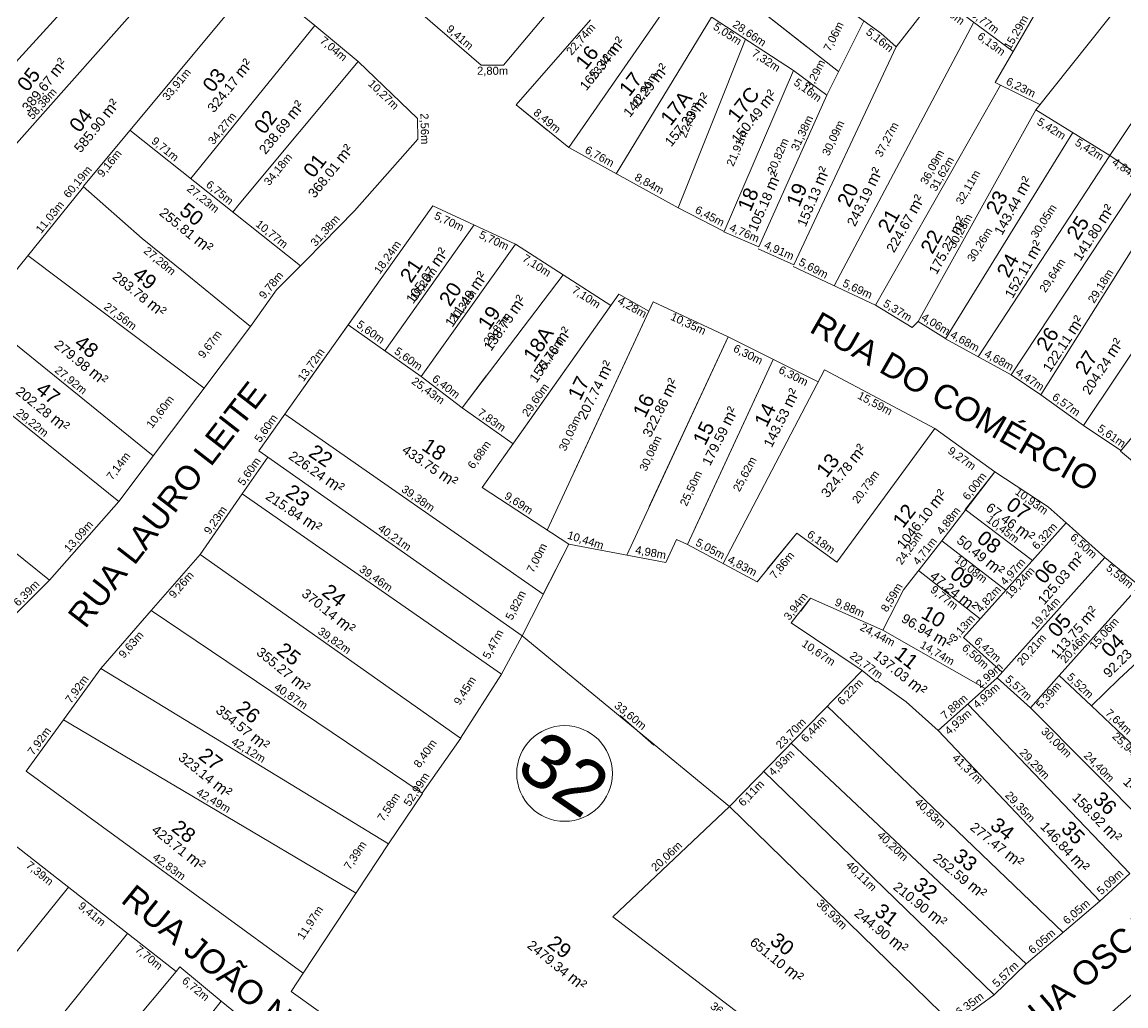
# Model space of a CAD drawing. Header units: metres. Extents: x 3808 to 8215, y 2374 to 6187.
# Drawn here: x 5876.9 to 6014.8, y 3909.4 to 4032.3 of the extents above; entities that cross this region are included whole.
import ezdxf

# ---------------------------------------------------------------- set-up
doc = ezdxf.new("R2010")
doc.units = ezdxf.units.M
doc.linetypes.add('CENTER', pattern=[2, 1.25, -0.25, 0.25, -0.25])
for name, color, linetype in [('0 - Cotas', 7, 'Continuous'), ('0 - Linhas Quadras', 7, 'Continuous'), ('0 - Nome Ruas', 7, 'CENTER'), ('0 - Numero de Lotes', 6, 'Continuous'), ('0 - Número de Quadra', 7, 'CENTER'), ('0 - Área Dos Lotes', 1, 'Continuous'), ('Fluxo', 170, 'Continuous')]:
    doc.layers.add(name, color=color, linetype=linetype)
doc.styles.add('Arial', font='arial.ttf')
doc.styles.add('pedro', font='arial.ttf', dxfattribs={"height": 3})

msp = doc.modelspace()

# ---------------------------------------------------------------- hatches: boundary and pattern name
at = {"layer": 'Fluxo', "lineweight": 5}
h = msp.add_hatch(dxfattribs=at)
h.set_pattern_fill('ANSI32', color=256, scale=0.15)
h.set_pattern_definition([(45, (-581.274, 256.0805), (-1.01027881, 1.01027881), []), (45, (-580.6005, 256.0805), (-1.01027881, 1.01027881), [])])
edge = h.paths.add_edge_path()
edge.add_arc((6409.322, 3934.822), 605.94, 215.558436, 220.888153)
edge.add_arc((6409.322, 3934.822), 601.94, 215.558436, 220.888153)
edge.add_line((5951.237, 3538.183), (5954.261, 3540.801))
edge.add_arc((10925.118, 7550.386), 6385.997, 217.3930198, 218.3872368)
edge.add_arc((10925.118, 7550.386), 6389.997, 217.3930198, 218.3872368)
edge.add_arc((8022.058, 5423.597), 2788.956, 216.17081, 218.897105)
edge.add_arc((8022.058, 5423.597), 2792.956, 216.17081, 218.897105)
edge.add_arc((6561.25, 4446.689), 1035.746, 216.369866, 220.234553)
edge.add_arc((6561.25, 4446.689), 1039.746, 216.369866, 220.234553)
edge.add_line((5727.223, 3832.546), (5655.544, 3923.802))
edge.add_line((5724.078, 3830.075), (5652.399, 3921.332))
edge.add_line((5655.674, 3923.617), (5438.849, 4274.969))
edge.add_line((5652.27, 3921.517), (5435.445, 4272.868))

# ---------------------------------------------------------------- linework, layer by layer
at = {"layer": '0 - Cotas', "lineweight": 5}
msp.add_line((5911.662, 4001.842, 0), (5890.363, 4018.812, 0), dxfattribs=at)
at = {"layer": '0 - Linhas Quadras', "linetype": 'Continuous', "lineweight": 5}
for p, q in [((5894.251, 4047.238, 0), (5856.711, 4006.088, 0)), ((6023.419, 4046.275, 0), (6003.599, 4021.356, 0)), ((5899.431, 4043.316, 0), (5860.635, 3999.699, 0)), ((5957.187, 4043.166, 0), (5974.973, 4029.234, 0)), ((5957.187, 4043.166, 0), (5978.938, 4026.129, 0)), ((5937.062, 4026.927, 0), (5949.778, 4042.061, 0)), ((6029.447, 4040.449, 0), (6012.828, 4015.656, 0)), ((5953.625, 4039.097, 0), (5973.313, 4026.242, 0)), ((5906.202, 4037.817, 0), (5884.495, 4011.771, 0)), ((5913.482, 4031.903, 0), (5906.202, 4037.817, 0)), ((5922.194, 4037.353, 0), (5934.266, 4026.935, 0)), ((6006.178, 4037.98, 0), (5998.514, 4024.745, 0)), ((5945.224, 4016.623, 0), (5958.555, 4035.878, 0)), ((5986.132, 4029.223, 0), (5991.195, 4035.745, 0)), ((5978.055, 4035.377, 0), (5984.207, 4030.904, 0)), ((5992.108, 4035.037, 0), (6000.772, 4028.644, 0)), ((5951.15, 4013.371, 0), (5963.058, 4032.938, 0)), ((5913.482, 4031.903, 0), (5897.955, 4012.763, 0)), ((5918.891, 4027.396, 0), (5913.482, 4031.903, 0)), ((5947.946, 4032.61, 0), (5938.648, 4021.988, 0)), ((5977.465, 4023.184, 0), (5982.093, 4032.441, 0)), ((5995.835, 4032.286, 0), (5978.397, 3999.351, 0)), ((5958.904, 4009.116, 0), (5967.282, 4030.179, 0)), ((5984.207, 4030.904, 0), (5986.132, 4029.223, 0)), ((5986.132, 4029.223, 0), (5973.35, 4001.982, 0)), ((5918.891, 4027.396, 0), (5904.019, 4009.552, 0)), ((5926.284, 4020.261, 0), (5918.891, 4027.396, 0)), ((5934.266, 4026.935, 0), (5937.062, 4026.927, 0)), ((5973.313, 4026.242, 0), (5964.616, 4006.135, 0)), ((5977.465, 4023.184, 0), (5973.313, 4026.242, 0)), ((5998.514, 4024.745, 0), (6004.105, 4021.993, 0)), ((5999.163, 4024.425, 0), (5983.544, 3996.936, 0)), ((5938.648, 4021.988, 0), (5945.224, 4016.623, 0)), ((5938.648, 4021.988, 0), (5942.522, 4018.827, 0)), ((5977.465, 4023.184, 0), (5968.975, 4004.217, 0)), ((6003.599, 4021.356, 0), (5988.866, 3994.902, 0)), ((6003.599, 4021.356, 0), (6012.828, 4015.656, 0)), ((5926.284, 4020.261, 0), (5926.34, 4017.698, 0)), ((6008.213, 4018.506, 0), (5992.313, 3992.759, 0)), ((5926.34, 4017.698, 0), (5918.432, 4008.741, 0)), ((5945.224, 4016.623, 0), (5958.904, 4009.116, 0)), ((6012.828, 4015.656, 0), (5996.401, 3990.49, 0)), ((6012.828, 4015.656, 0), (6019.95, 4010.79, 0)), ((6000.49, 3988.221, 0), (6016.827, 4012.924, 0)), ((5868, 3991.307, 0), (5884.558, 4011.719, 0)), ((5884.495, 4011.771, 0), (5891.891, 4005.287, 0)), ((5903.237, 4008.555, 0), (5904.019, 4009.552, 0)), ((6019.95, 4010.79, 0), (6004.194, 3985.723, 0)), ((5912.394, 4002.572, 0), (5918.432, 4008.741, 0)), ((5917.644, 3994.502, 0), (5928.205, 4009.369, 0)), ((5928.205, 4009.369, 0), (5938.543, 4004.576, 0)), ((5964.616, 4006.135, 0), (5958.904, 4009.116, 0)), ((5933.374, 4006.972, 0), (5922.211, 3991.257, 0)), ((5968.975, 4004.217, 0), (5964.605, 4006.107, 0)), ((6025.855, 4006.342, 0), (6009.54, 3981.897, 0)), ((5891.891, 4005.287, 0), (5897.255, 4000.936, 0)), ((5938.543, 4004.576, 0), (5926.778, 3988.013, 0)), ((5950.482, 3996.898, 0), (5938.543, 4004.576, 0)), ((5973.35, 4001.982, 0), (5968.872, 4003.986, 0)), ((5877.607, 4003.15, 0), (5899.622, 3986.569, 0)), ((5908.683, 3998.872, 0), (5912.394, 4002.572, 0)), ((5983.544, 3996.936, 0), (5973.249, 4001.766, 0)), ((6033.142, 4001.483, 0), (6014.154, 3978.707, 0)), ((5897.255, 4000.936, 0), (5905.441, 3994.295, 0)), ((5944.513, 4000.737, 0), (5931.867, 3984.137, 0)), ((5905.441, 3994.295, 0), (5908.683, 3998.872, 0)), ((5951.483, 3998.313, 0), (5938.604, 3980.101, 0)), ((5955.741, 3997.349, 0), (5945.891, 3976.125, 0)), ((5955.208, 3996.201, 0), (5951.483, 3998.313, 0)), ((5965.126, 3992.993, 0), (5955.741, 3997.349, 0)), ((5893.248, 3978.106, 0), (5871.562, 3995.698, 0)), ((5983.544, 3996.936, 0), (5988.127, 3994.137, 0)), ((5917.644, 3994.502, 0), (5906.458, 3978.753, 0)), ((5926.778, 3988.013, 0), (5917.644, 3994.502, 0)), ((5988.127, 3994.137, 0), (5988.866, 3994.902, 0)), ((5988.866, 3994.902, 0), (5992.319, 3992.769, 0)), ((5888.955, 3972.406, 0), (5905.441, 3994.295, 0)), ((5965.126, 3992.993, 0), (5955.279, 3971.775, 0)), ((5976.391, 3987.347, 0), (5965.126, 3992.993, 0)), ((5992.313, 3992.759, 0), (6000.49, 3988.221, 0)), ((5888.955, 3972.406, 0), (5866.226, 3990.765, 0)), ((5970.758, 3990.17, 0), (5961.007, 3969.122, 0)), ((5977.194, 3988.878, 0), (5964.491, 3964.656, 0)), ((5983.845, 3985.33, 0), (5977.194, 3988.878, 0)), ((5931.867, 3984.137, 0), (5926.778, 3988.013, 0)), ((6000.49, 3988.221, 0), (6004.194, 3985.723, 0)), ((5990.949, 3981.54, 0), (5983.845, 3985.33, 0)), ((6004.194, 3985.723, 0), (6009.54, 3981.897, 0)), ((5906.458, 3978.753, 0), (5909.701, 3983.318, 0)), ((5909.701, 3983.318, 0), (5942.029, 3960.836, 0)), ((6009.54, 3981.897, 0), (6014.213, 3978.778, 0)), ((5990.949, 3981.54, 0), (5978.703, 3964.818, 0)), ((5998.479, 3976.124, 0), (5990.949, 3981.54, 0)), ((5907.591, 3977.958, 0), (5904.394, 3973.36, 0)), ((5906.458, 3978.753, 0), (5939.367, 3955.655, 0)), ((6014.154, 3978.707, 0), (6021.909, 3972.242, 0)), ((5880.302, 3962.578, 0), (5864.472, 3975.295, 0)), ((5998.479, 3976.124, 0), (5991.849, 3967.497, 0)), ((5998.479, 3976.124, 0), (5994.752, 3971.422, 0)), ((6005.135, 3971.77, 0), (5998.479, 3976.124, 0)), ((5888.955, 3972.406, 0), (5880.302, 3962.578, 0)), ((5904.394, 3973.36, 0), (5899.124, 3965.783, 0)), ((5904.394, 3973.36, 0), (5900.734, 3968.097, 0)), ((5904.394, 3973.36, 0), (5936.789, 3950.833, 0)), ((5994.752, 3971.422, 0), (6003.158, 3965.059, 0)), ((6007.371, 3969.77, 0), (6005.135, 3971.77, 0)), ((6007.371, 3969.77, 0), (5994.546, 3955.429, 0)), ((6012.216, 3965.438, 0), (6007.371, 3969.77, 0)), ((5970.025, 3963.946, 0), (5973.717, 3968.47, 0)), ((5973.717, 3968.47, 0), (5978.703, 3964.818, 0)), ((5945.231, 3967.066, 0), (5939.367, 3955.655, 0)), ((5991.849, 3967.497, 0), (5987.059, 3961.392, 0)), ((5991.849, 3967.497, 0), (5999.846, 3961.354, 0)), ((5899.124, 3965.783, 0), (5893.032, 3958.806, 0)), ((5899.124, 3965.783, 0), (5931.695, 3942.869, 0)), ((6012.216, 3965.438, 0), (5998.744, 3950.373, 0)), ((6016.543, 3961.9, 0), (6012.216, 3965.438, 0)), ((5875.78, 3958.066, 0), (5880.302, 3962.578, 0)), ((5996.632, 3957.76, 0), (5988.943, 3963.793, 0)), ((5987.059, 3961.392, 0), (5984.463, 3956.337, 0)), ((6016.543, 3961.9, 0), (6006.506, 3950.659, 0)), ((5975.433, 3960.353, 0), (5973.014, 3957.246, 0)), ((5975.433, 3960.353, 0), (5974.236, 3958.719, 0)), ((5984.463, 3956.337, 0), (5975.433, 3960.353, 0)), ((5893.032, 3958.806, 0), (5886.701, 3951.555, 0)), ((5893.032, 3958.806, 0), (5926.899, 3935.972, 0)), ((5973.014, 3957.246, 0), (5981.868, 3951.283, 0)), ((6021.383, 3957.125, 0), (6013.944, 3950.202, 0)), ((5997.271, 3949.057, 0), (5984.463, 3956.337, 0)), ((5936.789, 3950.833, 0), (5939.367, 3955.655, 0)), ((5939.367, 3955.655, 0), (5965.318, 3934.319, 0)), ((5994.546, 3955.429, 0), (5999.391, 3951.096, 0)), ((5886.701, 3951.555, 0), (5877.404, 3938.72, 0)), ((5886.701, 3951.555, 0), (5922.685, 3929.669, 0)), ((5931.695, 3942.869, 0), (5936.789, 3950.833, 0)), ((5965.318, 3934.319, 0), (5981.868, 3951.283, 0)), ((5981.868, 3951.283, 0), (5983.681, 3949.839, 0)), ((5991.397, 3943.808, 0), (5998.744, 3950.373, 0)), ((5998.744, 3950.373, 0), (6002.922, 3946.637, 0)), ((6002.922, 3946.637, 0), (6006.511, 3950.664, 0)), ((6006.511, 3950.665, 0), (6010.54, 3946.889, 0)), ((6010.54, 3946.889, 0), (6013.944, 3950.202, 0)), ((5983.775, 3949.958, 0), (5987.373, 3947.407, 0)), ((5987.373, 3947.407, 0), (5991.397, 3943.808, 0)), ((6006.985, 3918.569, 0), (5977.527, 3946.834, 0)), ((5995.071, 3947.09, 0), (6015.332, 3925.941, 0)), ((6002.922, 3946.637, 0), (6020.131, 3929.34, 0)), ((6016.101, 3941.649, 0), (6010.54, 3946.889, 0)), ((5882.053, 3945.138, 0), (5918.616, 3923.499, 0)), ((5955.838, 3941.992, 0), (5951.653, 3945.676, 0)), ((5991.397, 3943.808, 0), (6011.582, 3922.495, 0)), ((5926.899, 3935.972, 0), (5931.733, 3942.842, 0)), ((5973.026, 3942.22, 0), (6002.388, 3914.642, 0)), ((5877.404, 3938.72, 0), (5912.025, 3913.505, 0)), ((5969.585, 3938.693, 0), (5998.383, 3910.77, 0)), ((5922.685, 3929.669, 0), (5926.923, 3935.955, 0)), ((5965.318, 3934.319, 0), (5950.735, 3920.542, 0)), ((5965.318, 3934.319, 0), (5991.748, 3908.521, 0)), ((5871.819, 3932.717, 0), (5895.563, 3914.151, 0)), ((5912.025, 3913.505, 0), (5922.685, 3929.669, 0)), ((6015.332, 3925.941, 0), (6011.582, 3922.495, 0)), ((5882.662, 3924.239, 0), (5857.528, 3893.011, 0)), ((6011.582, 3922.495, 0), (6002.388, 3914.642, 0)), ((5950.735, 3920.542, 0), (5979.683, 3898.357, 0)), ((5890.075, 3918.442, 0), (5864.417, 3886.722, 0)), ((6024.166, 3918.463, 0), (6008.885, 3904.908, 0)), ((6002.388, 3914.642, 0), (5998.383, 3910.77, 0)), ((5869.574, 3882.015, 0), (5896.133, 3913.693, 0)), ((5895.563, 3914.151, 0), (5896.133, 3913.693, 0)), ((5896.133, 3913.693, 0), (5896.592, 3914.264, 0)), ((5896.592, 3914.264, 0), (5901.76, 3909.974, 0)), ((5910.513, 3911.212, 0), (5912.025, 3913.505, 0)), ((5954.455, 3879.781, 0), (5910.513, 3911.212, 0)), ((5998.383, 3910.77, 0), (5993.251, 3907.026, 0)), ((5875.373, 3876.72, 0), (5901.76, 3909.974, 0)), ((5901.76, 3909.974, 0), (5906.905, 3905.823, 0))]:
    msp.add_line(p, q, dxfattribs=at)
at = {"layer": '0 - Linhas Quadras', "lineweight": 5}
for p, q in [((5920.54, 3998.578, 0), (5912.519, 3987.287, 0)), ((5917.644, 3994.502, 0), (5920.54, 3998.578, 0)), ((5951.483, 3998.313, 0), (5934.393, 3974.146, 0)), ((5955.741, 3997.349, 0), (5942.506, 3968.84, 0)), ((5965.126, 3992.993, 0), (5952.463, 3965.708, 0)), ((5970.758, 3990.17, 0), (5960.039, 3967.033, 0)), ((5931.867, 3984.137, 0), (5934.897, 3988.115, 0)), ((5931.867, 3984.137, 0), (5938.251, 3979.602, 0)), ((5945.214, 3967.07, 0), (5934.393, 3974.146, 0)), ((5973.717, 3968.47, 0), (5968.75, 3962.383, 0)), ((5942.029, 3960.836, 0), (5945.214, 3967.07, 0)), ((5957.355, 3964.789, 0), (5945.214, 3967.07, 0)), ((5958.659, 3967.651, 0), (5957.355, 3964.789, 0)), ((5960.039, 3967.033, 0), (5958.659, 3967.651, 0)), ((5960.039, 3967.033, 0), (5968.75, 3962.383, 0))]:
    msp.add_line(p, q, dxfattribs=at)
at = {"layer": '0 - Número de Quadra', "linetype": 'ByBlock', "lineweight": 5}
msp.add_circle((5944.684, 3938.442, 0), 5.979, dxfattribs=at)

# ---------------------------------------------------------------- texts
at = {"layer": '0 - Cotas', "lineweight": 5, "style": 'Arial'}
for s, rotation, p in [('5,79m', 323.29843, (5991.114, 4034.211, 0)), ('10,77m', 323.57724, (5994.777, 4033.564, 0)), ('15,29m', 59.92579, (6000.383, 4028.769, 0)), ('9,41m', 319.2092, (5929.811, 4031.308, 0)), ('22,74m', 48.80084, (5945.55, 4028.083, 0)), ('5,05m', 326.85755, (5963.164, 4031.497, 0)), ('28,66m', 326.27799, (5965.587, 4031.792, 0)), ('7,06m', 63.4395, (5977.876, 4028.563, 0)), ('5,16m', 321.45421, (5982.269, 4030.89, 0)), ('7,04m', 320.19089, (5914.022, 4029.836, 0)), ('6,13m', 323.57724, (5996.189, 4030.334, 0)), ('23,42m', 55.30519, (5948.57, 4025.055, 0)), ('7,32m', 326.85755, (5967.986, 4028.173, 0)), ('3,29m', 63.4395, (5975.574, 4023.817, 0)), ('33,91m', 50.33016, (5895.081, 4022.414, 0)), ('2,80m', 359.83691, (5933.744, 4025.734, 0)), ('10,27m', 316.02192, (5920.038, 4024.517, 0)), ('22,91m', 58.6781, (5953.906, 4021.655, 0)), ('5,16m', 323.63455, (5973.232, 4024.561, 0)), ('6,23m', 333.79346, (5999.761, 4024.577, 0)), ('58,38m', 48.34819, (5878.196, 4020.044, 0)), ('22,69m', 68.59263, (5959.857, 4017.755, 0)), ('34,27m', 50.95061, (5900.798, 4016.903, 0)), ('2,56m', 271.24727, (5926.67, 4020.905, 0)), ('8,49m', 320.78659, (5940.698, 4020.832, 0)), ('31,38m', 65.07782, (5973.835, 4016.132, 0)), ('30,09m', 64.8636, (5977.715, 4015.501, 0)), ('37,27m', 62.09959, (5984.304, 4015.351, 0)), ('5,42m', 328.30175, (6003.631, 4019.598, 0)), ('9,71m', 320.93117, (5892.945, 4017.288, 0)), ('21,91m', 66.61083, (5965.777, 4014.197, 0)), ('5,42m', 328.30175, (6008.39, 4017.004, 0)), ('6,76m', 331.24669, (5947.125, 4016.035, 0)), ('9,16m', 50.93117, (5886.945, 4012.843, 0)), ('34,18m', 50.72761, (5907.771, 4011.791, 0)), ('36,09m', 61.48407, (5989.952, 4011.906, 0)), ('31,62m', 60.3966, (5991.119, 4011.077, 0)), ('4,84m', 325.65626, (6013.017, 4014.606, 0)), ('60,19m', 50.60107, (5882.719, 4010.239, 0)), ('32,11m', 60.16196, (5994.382, 4009.41, 0)), ('6,75m', 320.93117, (5899.772, 4011.849, 0)), ('8,84m', 331.24669, (5953.342, 4012.625, 0)), ('27,23m', 320.93117, (5897.393, 4011.329, 0)), ('11,03m', 50.95061, (5879.268, 4005.832, 0)), ('5,70m', 335.12749, (5928.295, 4007.77, 0)), ('6,45m', 332.17222, (5960.895, 4008.538, 0)), ('30,28m', 60.88441, (5993.438, 4003.934, 0)), ('30,05m', 56.86674, (6003.702, 4005.238, 0)), ('10,77m', 320.93117, (5905.98, 4006.908, 0)), ('31,38m', 48.23469, (5913.573, 4004.197, 0)), ('4,76m', 336.61083, (5965.2, 4006.286, 0)), ('5,70m', 335.12749, (5933.901, 4005.397, 0)), ('30,26m', 58.30175, (5995.776, 4002.27, 0)), ('27,28m', 320.16176, (5891.988, 4003.578, 0)), ('18,24m', 54.61269, (5921.602, 4000.763, 0)), ('4,91m', 335.88384, (5969.535, 4004.127, 0)), ('7,10m', 327.25452, (5939.315, 4002.538, 0)), ('5,69m', 332.46924, (5973.856, 4002.012, 0)), ('29,64m', 56.948, (6004.794, 3998.436, 0)), ('19,28m', 54.61269, (5926.1, 3997.422, 0)), ('29,18m', 57.84798, (6010.869, 3997.093, 0)), ('9,78m', 50.93117, (5907.159, 3997.629, 0)), ('5,69m', 334.8636, (5979.34, 3999.35, 0)), ('20,32m', 54.61269, (5931, 3994.647, 0)), ('7,10m', 327.25452, (5945.506, 3998.59, 0)), ('27,56m', 323.01433, (5887.014, 3996.566, 0)), ('4,28m', 330.44198, (5951.214, 3997.218, 0)), ('5,37m', 328.58606, (5984.401, 3996.881, 0)), ('20,87m', 52.69932, (5935.234, 3991.847, 0)), ('10,35m', 335.10503, (5957.838, 3995.165, 0)), ('4,06m', 328.30175, (5989.182, 3995.177, 0)), ('9,67m', 53.01433, (5899.568, 3990.219, 0)), ('4,68m', 330.81772, (5992.792, 3992.956, 0)), ('6,30m', 333.37791, (5965.674, 3991.217, 0)), ('13,72m', 54.61269, (5912.048, 3987.313, 0)), ('4,68m', 330.97272, (5997.065, 3990.579, 0)), ('27,92m', 320.95061, (5880.866, 3988.665, 0)), ('6,30m', 333.37791, (5971.341, 3988.539, 0)), ('4,47m', 326.00189, (6000.985, 3988.367, 0)), ('15,59m', 331.92366, (5981.205, 3985.341, 0)), ('10,60m', 53.01433, (5893.124, 3981.468, 0)), ('6,57m', 324.41258, (6005.536, 3985.254, 0)), ('29,22m', 321.07254, (5876.048, 3983.345, 0)), ('5,60m', 54.61269, (5906.638, 3979.698, 0)), ('5,61m', 325.33944, (6011.193, 3981.312, 0)), ('9,27m', 324.27119, (5992.496, 3978.545, 0)), ('7,14m', 53.01433, (5888.142, 3975.003, 0)), ('5,60m', 55.18569, (5904.565, 3974.306, 0)), ('6,00m', 52.46197, (5995.127, 3972.492, 0)), ('39,38m', 325.18402, (5924.193, 3973.727, 0)), ('10,93m', 324.45086, (6000.883, 3973.421, 0)), ('9,23m', 55.18569, (5900.332, 3968.219, 0)), ('4,88m', 52.46197, (5991.868, 3968.178, 0)), ('13,09m', 48.63707, (5882.768, 3965.985, 0)), ('10,45m', 322.87658, (5997.314, 3969.984, 0)), ('6,32m', 48.19508, (6003.751, 3966.321, 0)), ('40,21m', 324.93647, (5921.265, 3968.849, 0)), ('24,25m', 54.68931, (5986.819, 3964.421, 0)), ('6,50m', 318.19508, (6007.795, 3967.809, 0)), ('4,71m', 51.87852, (5988.903, 3964.389, 0)), ('10,08m', 322.46978, (5993.339, 3964.997, 0)), ('39,46m', 325.18569, (5918.92, 3963.746, 0)), ('4,97m', 48.19508, (5999.777, 3961.877, 0)), ('19,24m', 48.19508, (6000.416, 3960.225, 0)), ('5,59m', 320.73298, (6012.277, 3963.942, 0)), ('9,26m', 48.87305, (5895.87, 3960.228, 0)), ('6,39m', 44.93885, (5876.398, 3959.247, 0)), ('8,59m', 58.95259, (5984.988, 3958.517, 0)), ('9,77m', 321.87852, (5990.315, 3961.213, 0)), ('4,82m', 48.19508, (5996.724, 3958.464, 0)), ('5,82m', 62.8016, (5938.12, 3957.507, 0)), ('3,94m', 52.09998, (5972.772, 3957.489, 0)), ('9,88m', 336.02738, (5978.351, 3959.493, 0)), ('19,24m', 48.19508, (6003.608, 3956.412, 0)), ('24,44m', 332.66184, (5981.51, 3956.406, 0)), ('3,13m', 48.19508, (5993.47, 3954.824, 0)), ('15,06m', 48.23895, (6010.936, 3953.887, 0)), ('9,63m', 48.87305, (5889.596, 3952.745, 0)), ('39,82m', 324.87276, (5913.747, 3955.984, 0)), ('5,47m', 61.87276, (5935.262, 3952.647, 0)), ('20,21m', 48.29671, (6001.866, 3951.835, 0)), ('20,46m', 48.25347, (6007.283, 3952.128, 0)), ('10,67m', 326.04001, (5974.23, 3954.425, 0)), ('14,74m', 329.97439, (5989.023, 3954.224, 0)), ('6,50m', 318.19508, (5994.268, 3953.996, 0)), ('6,42m', 318.19508, (5995.802, 3954.842, 0)), ('22,77m', 323.83311, (5980.243, 3952.966, 0)), ('2,99m', 41.23702, (5996.645, 3949.056, 0)), ('7,92m', 54.08139, (5882.989, 3947.112, 0)), ('9,45m', 57.39393, (5931.586, 3946.89, 0)), ('5,57m', 318.19508, (5999.663, 3950.085, 0)), ('5,52m', 316.93583, (6007.392, 3950.383, 0)), ('40,87m', 326.01096, (5908.288, 3949.002, 0)), ('6,22m', 45.70794, (5979.385, 3946.891, 0)), ('4,93m', 41.78417, (5996.276, 3946.492, 0)), ('5,39m', 48.29401, (6004.271, 3946.439, 0)), ('33,60m', 320.57317, (5950.809, 3946.766, 0)), ('7,88m', 41.78417, (5992.261, 3945.117, 0)), ('4,93m', 41.78417, (5992.738, 3943.199, 0)), ('7,64m', 316.70268, (6012.19, 3945.883, 0)), ('23,70m', 45.70794, (5971.697, 3941.43, 0)), ('6,44m', 46.42799, (5974.837, 3942.241, 0)), ('7,92m', 54.08139, (5878.29, 3940.626, 0)), ('30,00m', 315.47863, (6004.167, 3943.6, 0)), ('25,94m', 316.59998, (6013.06, 3942.967, 0)), ('42,12m', 328.69157, (5902.941, 3942.146, 0)), ('8,40m', 55.19225, (5926.559, 3939.069, 0)), ('4,93m', 44.76662, (5970.77, 3938.057, 0)), ('41,37m', 315.90755, (5993.063, 3940.283, 0)), ('29,29m', 313.77169, (6001.48, 3940.978, 0)), ('24,40m', 314.85485, (6009.511, 3940.582, 0)), ('52,99m', 57.00691, (5925.328, 3934.232, 0)), ('42,49m', 329.38275, (5898.564, 3935.831, 0)), ('6,11m', 45.70794, (5967.011, 3934.247, 0)), ('7,58m', 56.22943, (5922.036, 3932.363, 0)), ('40,83m', 316.18355, (5988.364, 3934.747, 0)), ('29,35m', 313.4437, (5999.679, 3935.644, 0)), ('40,20m', 316.79458, (5983.676, 3930.59, 0)), ('7,39m', 56.59534, (5917.857, 3926.331, 0)), ('20,06m', 43.3718, (5956.076, 3926.138, 0)), ('42,83m', 323.93326, (5893.096, 3927.786, 0)), ('7,39m', 320.93117, (5877.28, 3926.808, 0)), ('40,11m', 315.88336, (5979.771, 3926.879, 0)), ('5,09m', 42.57186, (6011.769, 3923.21, 0)), ('36,93m', 315.69405, (5976.082, 3922.12, 0)), ('9,41m', 320.93117, (5883.793, 3921.723, 0)), ('11,97m', 56.59534, (5912.017, 3917.586, 0)), ('6,05m', 40.50395, (6007.496, 3919.531, 0)), ('6,05m', 40.50395, (6003.175, 3915.84, 0)), ('7,70m', 320.93117, (5890.915, 3916.281, 0)), ('5,57m', 44.02706, (5998.725, 3911.654, 0)), ('6,72m', 320.93117, (5896.774, 3912.381, 0)), ('6,35m', 36.11668, (5994.028, 3908.088, 0)), ('36,47m', 322.53343, (5962.803, 3909.19, 0))]:
    msp.add_text(s, height=1, rotation=rotation, dxfattribs=at).set_placement(p)
at = {"layer": '0 - Linhas Quadras', "lineweight": 5, "style": 'Arial'}
for s, rotation, p in [('20,82m', 66.35752, (5970.875, 4013.256, 0)), ('5,60m', 324.61269, (5918.585, 3994.324, 0)), ('5,60m', 324.61269, (5923.307, 3990.97, 0)), ('21,18m', 54.73359, (5941.876, 3988.583, 0)), ('25,43m', 324.13196, (5925.459, 3987.233, 0)), ('6,40m', 322.70125, (5928.036, 3987.558, 0)), ('29,60m', 54.73359, (5940.104, 3982.914, 0)), ('7,83m', 324.61269, (5933.718, 3983.313, 0)), ('30,03m', 65.09736, (5944.809, 3978.627, 0)), ('30,08m', 65.10503, (5954.883, 3976.112, 0)), ('6,68m', 54.73359, (5933.29, 3976.395, 0)), ('25,62m', 62.08019, (5966.549, 3973.549, 0)), ('25,50m', 65.14147, (5959.949, 3971.742, 0)), ('20,73m', 53.78257, (5981.343, 3972.072, 0)), ('9,69m', 326.81999, (5937.066, 3972.875, 0)), ('10,44m', 342.53679, (5944.942, 3967.81, 0)), ('6,18m', 323.78257, (5974.895, 3968.103, 0)), ('7,00m', 62.8016, (5940.774, 3963.425, 0)), ('4,98m', 349.36116, (5953.459, 3965.928, 0)), ('5,05m', 331.90966, (5960.956, 3966.996, 0)), ('4,83m', 331.90966, (5964.962, 3964.858, 0)), ('7,86m', 50.78014, (5971.019, 3962.649, 0))]:
    msp.add_text(s, height=1, rotation=rotation, dxfattribs=at).set_placement(p)
at = {"layer": '0 - Nome Ruas', "linetype": 'Continuous', "lineweight": 5, "style": 'pedro'}
for s, rotation, p in [('RUA DO COMÉRCIO', 330.12231, (5975.141, 3993.68, 0)), ('RUA LAURO LEITE', 52.21667, (5884.765, 3956.413, 0)), ('RUA OSCAR TRAVASSOS', 40.61229, (6001.973, 3904.875, 0)), ('RUA JOÃO NASCIMENTO', 320.94512, (5889.083, 3922.443, 0))]:
    msp.add_text(s, height=3, rotation=rotation, dxfattribs=at).set_placement(p)
at = {"layer": '0 - Numero de Lotes', "lineweight": 5, "style": 'Arial'}
for s, rotation, p in [('16', 51.92725, (5947.327, 4026.235, -540.279)), ('05', 51.92725, (5877.529, 4023.479, -540.279)), ('03', 51.92725, (5900.709, 4023.4, -540.279)), ('17', 51.92725, (5952.769, 4022.902, -540.279)), ('17A', 51.92725, (5957.946, 4019.243, -540.279)), ('17C', 51.92725, (5966.297, 4019.627, -540.279)), ('04', 51.92725, (5884.048, 4018.387, -540.279)), ('02', 51.92725, (5907.153, 4018.169, -540.279)), ('01', 51.92725, (5913.297, 4012.725, -540.279)), ('18', 67.22038, (5967.911, 4008.511, -540.279)), ('19', 68.0113, (5974.02, 4009.098, -540.279)), ('20', 64.29732, (5980.294, 4009.059, -540.279)), ('23', 61.78441, (5998.838, 4008.111, -540.279)), ('50', 321.92725, (5896.408, 4008.46, -540.279)), ('21', 61.1302, (5985.309, 4005.826, -540.279)), ('25', 57.5934, (6008.839, 4004.935, -540.279)), ('22', 61.78441, (5990.668, 4003.213, -540.279)), ('24', 61.1302, (6000.188, 4000.234, -540.279)), ('49', 321.92725, (5890.557, 4000.482, -540.279)), ('21', 56.23219, (5925.49, 3999.599, -540.279)), ('20', 56.23219, (5930.374, 3996.656, -540.279)), ('19', 56.23219, (5935.226, 3993.686, -540.279)), ('18A', 56.23219, (5940.897, 3989.712, -540.279)), ('26', 57.5934, (6005.045, 3991.047, -540.279)), ('48', 321.92725, (5883.275, 3991.94, -540.279)), ('27', 57.5934, (6009.89, 3988.1, -540.279)), ('17', 64.13239, (5946.635, 3984.927, -540.279)), ('47', 321.92725, (5878.469, 3986.118, -540.279)), ('16', 64.13239, (5954.76, 3982.739, -540.279)), ('14', 64.13239, (5969.945, 3981.569, -540.279)), ('15', 64.13239, (5962.258, 3979.297, -540.279)), ('22', 326.12887, (5912.546, 3978.175, -540.279)), ('18', 326.23219, (5926.695, 3978.965, -540.279)), ('13', 51.92725, (5977.421, 3975.277, -540.279)), ('23', 326.98636, (5909.668, 3973.183, -540.279)), ('07', 324.10693, (5999.726, 3971.649, -540.279)), ('12', 51.92725, (5986.964, 3968.967, -540.279)), ('08', 321.92725, (5996.082, 3967.516, -540.279)), ('09', 321.92725, (5992.705, 3963.076, -540.279)), ('06', 49.96534, (6004.639, 3961.994, -540.279)), ('24', 321.92725, (5914.214, 3960.853, -540.279)), ('10', 330.25737, (5989.113, 3957.969, -540.279)), ('05', 49.01452, (6006.288, 3955.306, -540.279)), ('04', 45.36922, (6012.859, 3952.804, -540.279)), ('25', 321.92725, (5908.568, 3953.532, -540.279)), ('11', 321.92725, (5985.75, 3953.068, -540.279)), ('26', 321.92725, (5903.485, 3946.297, -540.279)), ('27', 321.92725, (5898.795, 3940.392, -540.279)), ('36', 314.85458, (6010.602, 3935.101, -540.279)), ('28', 321.92725, (5895.426, 3931.371, -540.279)), ('34', 321.92725, (5997.749, 3931.683, -540.279)), ('35', 313.8711, (6006.63, 3931.437, -540.279)), ('33', 321.92725, (5993.115, 3927.807, -540.279)), ('32', 321.92725, (5988.137, 3924.235, -540.279)), ('31', 321.92725, (5983.282, 3920.94, -540.279)), ('30', 321.92725, (5970.229, 3917.3, -540.279)), ('29', 321.92725, (5942.395, 3916.936, -540.279))]:
    msp.add_text(s, height=1.8197, rotation=rotation, dxfattribs=at).set_placement(p)
at = {"layer": '0 - Número de Quadra', "linetype": 'Continuous', "lineweight": 5, "style": 'pedro'}
msp.add_text('32', height=6.7786, rotation=325.29235, dxfattribs=at).set_placement((5938.361, 3938.642, 0))
at = {"layer": '0 - Área Dos Lotes', "lineweight": 5, "style": 'Arial'}
for s, height, rotation, p in [('m²', 1.4, 50.93117, (5950.927, 4027.993, 0)), ('m²', 1.4, 50.93117, (5881.199, 4025.323, 0)), ('m²', 1.4, 50.93117, (5904.379, 4025.245, 0)), ('165.34 ', 1.2, 50.93117, (5947.402, 4023.65, 0)), ('m²', 1.4, 50.93117, (5956.369, 4024.66, 0)), ('389.67 ', 1.2, 50.93117, (5877.674, 4020.981, 0)), ('324.17 ', 1.2, 50.93117, (5900.854, 4020.902, 0)), ('140.29 ', 1.2, 50.93117, (5952.844, 4020.318, 0)), ('m²', 1.4, 50.93117, (5961.546, 4021, 0)), ('m²', 1.4, 50.93117, (5969.897, 4021.385, 0)), ('m²', 1.4, 50.93117, (5887.719, 4020.233, 0)), ('m²', 1.4, 50.93117, (5910.837, 4020.03, 0)), ('157.23 ', 1.2, 50.93117, (5958.021, 4016.658, 0)), ('150.49 ', 1.2, 50.93117, (5966.372, 4017.042, 0)), ('585.90 ', 1.2, 50.93117, (5884.194, 4015.89, 0)), ('238.69 ', 1.2, 50.93117, (5907.311, 4015.688, 0)), ('m²', 1.4, 50.93117, (5916.967, 4014.57, 0)), ('368.01 ', 1.2, 50.93117, (5913.442, 4010.227, 0)), ('m²', 1.4, 66.2243, (5970.919, 4011.156, 0)), ('m²', 1.4, 67.01522, (5976.992, 4011.784, 0)), ('m²', 1.4, 63.30124, (5983.494, 4011.667, 0)), (' m²', 1.4, 60.78833, (6001.856, 4010.053, 0)), ('105.18 ', 1.2, 66.2243, (5968.664, 4006.038, 0)), ('153.13 ', 1.2, 67.01522, (5974.808, 4006.635, 0)), ('243.19 ', 1.2, 63.30124, (5980.981, 4006.67, 0)), ('m²', 1.4, 60.13412, (5988.648, 4008.253, 0)), ('143.44', 1.2, 60.78833, (5999.354, 4005.577, 0)), ('m²', 1.4, 56.59732, (6012.247, 4007.04, 0)), ('255.81 ', 1.2, 320.93117, (5893.927, 4008.301, 0)), ('224.67 ', 1.2, 60.13412, (5985.862, 4003.402, 0)), ('m²', 1.4, 60.78833, (5993.914, 4005.561, 0)), ('141.80 ', 1.2, 56.59732, (6009.168, 4002.37, 0)), ('m²', 1.4, 320.93117, (5898.269, 4004.776, 0)), ('175.27 ', 1.2, 60.78833, (5991.184, 4000.679, 0)), ('m²', 1.4, 55.23612, (5928.948, 4001.622, 0)), ('m²', 1.4, 60.13412, (6003.46, 4002.544, 0)), ('105.07 ', 1.2, 55.23612, (5925.759, 3997.027, 0)), ('m²', 1.4, 55.23612, (5933.831, 3998.679, 0)), ('152.11 ', 1.2, 60.13412, (6000.675, 3997.694, 0)), ('283.78 ', 1.2, 320.93117, (5888.075, 4000.324, 0)), ('111.49 ', 1.2, 55.23612, (5930.642, 3994.084, 0)), ('m²', 1.4, 320.93117, (5892.418, 3996.799, 0)), ('m²', 1.4, 55.23612, (5938.683, 3995.709, 0)), ('138.75 ', 1.2, 55.23612, (5935.494, 3991.114, 0)), ('m²', 1.4, 56.59732, (6008.454, 3993.152, 0)), ('m²', 1.4, 55.23612, (5944.354, 3991.735, 0)), ('122.11 ', 1.2, 56.59732, (6005.375, 3988.483, 0)), ('279.98 ', 1.2, 320.93117, (5880.794, 3991.782, 0)), ('156.76 ', 1.2, 55.23612, (5941.165, 3987.14, 0)), ('m²', 1.4, 56.59732, (6013.372, 3990.316, 0)), ('204.24 ', 1.2, 56.59732, (6010.293, 3985.647, 0)), ('m²', 1.4, 320.93117, (5885.136, 3988.257, 0)), ('m²', 1.4, 63.13632, (5949.842, 3987.525, 0)), ('207.74 ', 1.2, 63.13632, (5947.315, 3982.536, 0)), ('m²', 1.4, 63.13632, (5957.957, 3985.318, 0)), ('202.28 ', 1.2, 320.93117, (5875.988, 3985.96, 0)), ('m²', 1.4, 63.13632, (5973.092, 3984.048, 0)), ('322.86 ', 1.2, 63.13632, (5955.43, 3980.329, 0)), ('m²', 1.4, 63.13632, (5965.404, 3981.776, 0)), ('143.53 ', 1.2, 63.13632, (5970.564, 3979.059, 0)), ('m²', 1.4, 320.93117, (5880.331, 3982.435, 0)), ('179.59 ', 1.2, 63.13632, (5962.877, 3976.786, 0)), ('433.75 ', 1.2, 325.23612, (5924.256, 3978.605, 0)), ('m²', 1.4, 50.93117, (5981.091, 3977.122, 0)), ('226.24 ', 1.2, 325.13279, (5910.083, 3977.835, 0)), ('324.78 ', 1.2, 50.93117, (5977.566, 3972.78, 0)), ('m²', 1.4, 325.13279, (5914.672, 3974.637, 0)), ('m²', 1.4, 325.23612, (5928.851, 3975.416, 0)), ('215.84 ', 1.2, 325.99028, (5907.21, 3972.806, 0)), ('m²', 1.4, 50.93117, (5991.151, 3971.448, 0)), ('1046.10 ', 1.2, 50.93117, (5987.039, 3966.382, 0)), ('67.46 ', 1.2, 323.11086, (5997.241, 3971.404, 0)), ('m²', 1.4, 325.99028, (5911.847, 3969.678, 0)), ('50.49 ', 1.2, 320.93117, (5993.585, 3967.37, 0)), ('m²', 1.4, 323.11086, (6000.969, 3968.606, 0)), ('m²', 1.4, 48.96926, (6008.296, 3963.627, 0)), ('m²', 1.4, 320.93117, (5997.204, 3964.433, 0)), ('47.24 ', 1.2, 320.93117, (5990.246, 3962.9, 0)), ('125.03 ', 1.2, 48.96926, (6004.625, 3959.408, 0)), ('370.14 ', 1.2, 320.93117, (5911.716, 3960.708, 0)), ('m²', 1.4, 320.93117, (5993.864, 3959.963, 0)), ('m²', 1.4, 48.01844, (6009.972, 3956.879, 0)), ('m²', 1.4, 320.93117, (5916.059, 3957.183, 0)), ('96.94 ', 1.2, 329.26129, (5986.664, 3957.463, 0)), ('113.75 ', 1.2, 48.01844, (6006.231, 3952.721, 0)), ('m²', 1.4, 329.26129, (5990.67, 3955.081, 0)), ('355.27 ', 1.2, 320.93117, (5906.07, 3953.387, 0)), ('137.03 ', 1.2, 320.93117, (5983.166, 3952.994, 0)), ('92.23 ', 1.2, 44.37314, (6012.718, 3950.307, 0)), ('m²', 1.4, 320.93117, (5910.412, 3949.861, 0)), ('m²', 1.4, 320.93117, (5987.508, 3949.469, 0)), ('354.57 ', 1.2, 320.93117, (5900.988, 3946.151, 0)), ('m²', 1.4, 320.93117, (5905.33, 3942.626, 0)), ('323.14 ', 1.2, 320.93117, (5896.297, 3940.247, 0)), ('145.15 ', 1.2, 316.19629, (6014.402, 3937.269, 0)), ('m²', 1.4, 320.93117, (5900.64, 3936.722, 0)), ('158.92 ', 1.2, 313.8585, (6008.027, 3935.345, 0)), ('277.47 ', 1.2, 320.93117, (5995.268, 3931.525, 0)), ('146.84 ', 1.2, 312.87502, (6004.06, 3931.725, 0)), ('423.71 ', 1.2, 320.93117, (5892.967, 3931.195, 0)), ('m²', 1.4, 313.8585, (6011.903, 3931.312, 0)), ('m²', 1.4, 320.93117, (5897.309, 3927.669, 0)), ('252.59 ', 1.2, 320.93117, (5990.634, 3927.648, 0)), ('m²', 1.4, 320.93117, (5999.611, 3928, 0)), ('m²', 1.4, 312.87502, (6007.865, 3927.627, 0)), ('210.90 ', 1.2, 320.93117, (5985.656, 3924.077, 0)), ('m²', 1.4, 320.93117, (5994.976, 3924.123, 0)), ('244.90 ', 1.2, 320.93117, (5980.801, 3920.782, 0)), ('m²', 1.4, 320.93117, (5989.999, 3920.551, 0)), ('2479.34 ', 1.2, 320.93117, (5939.914, 3916.777, 0)), ('651.10 ', 1.2, 320.93117, (5967.737, 3917.15, 0)), ('m²', 1.4, 320.93117, (5985.143, 3917.257, 0)), ('m²', 1.4, 320.93117, (5972.079, 3913.625, 0)), ('m²', 1.4, 320.93117, (5944.98, 3912.664, 0))]:
    msp.add_text(s, height=height, rotation=rotation, dxfattribs=at).set_placement(p)

doc.saveas('drawing.dxf')
